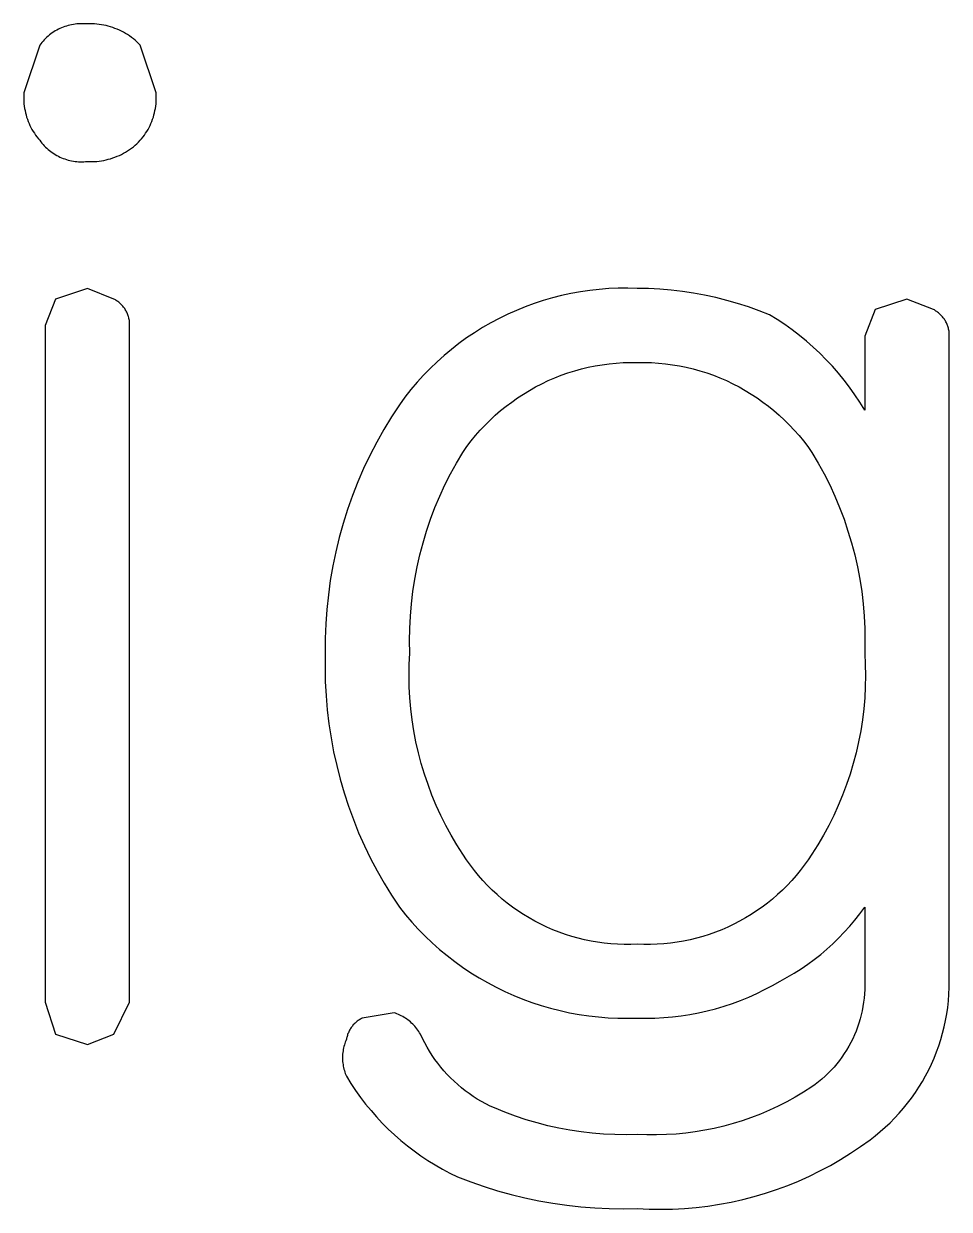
# Model space of a CAD drawing. Header units: millimetres. Extents: x 3033 to 5773, y 123 to 1487.
# Drawn here: x 5711.06 to 5720.08, y 357.97 to 369.52 of the extents above; entities that cross this region are included whole.
import ezdxf

# ---------------------------------------------------------------- set-up
doc = ezdxf.new("R2010")
doc.units = ezdxf.units.MM
doc.header["$MEASUREMENT"] = 0
doc.layers.add('TEX', color=70, linetype='Continuous')

msp = doc.modelspace()

# ---------------------------------------------------------------- linework, layer by layer
at = {"layer": 'TEX'}
for p, q in [((5711.444, 369.491), (5711.428, 369.485)), ((5711.46, 369.497), (5711.444, 369.491)), ((5711.476, 369.502), (5711.46, 369.497)), ((5711.492, 369.507), (5711.476, 369.502)), ((5711.509, 369.511), (5711.492, 369.507)), ((5711.526, 369.515), (5711.509, 369.511)), ((5711.543, 369.518), (5711.526, 369.515)), ((5711.56, 369.521), (5711.543, 369.518)), ((5711.577, 369.522), (5711.56, 369.521)), ((5711.594, 369.524), (5711.577, 369.522)), ((5711.611, 369.525), (5711.594, 369.524)), ((5711.628, 369.525), (5711.611, 369.525)), ((5711.645, 369.524), (5711.628, 369.525)), ((5711.663, 369.523), (5711.645, 369.524)), ((5711.68, 369.522), (5711.663, 369.523)), ((5711.703, 369.522), (5711.68, 369.522)), ((5711.725, 369.522), (5711.703, 369.522)), ((5711.748, 369.522), (5711.725, 369.522)), ((5711.771, 369.52), (5711.748, 369.522)), ((5711.794, 369.518), (5711.771, 369.52)), ((5711.817, 369.515), (5711.794, 369.518)), ((5711.839, 369.511), (5711.817, 369.515)), ((5711.862, 369.506), (5711.839, 369.511)), ((5711.884, 369.5), (5711.862, 369.506)), ((5711.906, 369.494), (5711.884, 369.5)), ((5711.928, 369.487), (5711.906, 369.494)), ((5711.949, 369.479), (5711.928, 369.487)), ((5711.272, 369.38), (5711.259, 369.368)), ((5711.284, 369.392), (5711.272, 369.38)), ((5711.297, 369.404), (5711.284, 369.392)), ((5711.31, 369.415), (5711.297, 369.404)), ((5711.324, 369.425), (5711.31, 369.415)), ((5711.338, 369.435), (5711.324, 369.425)), ((5711.352, 369.445), (5711.338, 369.435)), ((5711.366, 369.454), (5711.352, 369.445)), ((5711.381, 369.462), (5711.366, 369.454)), ((5711.397, 369.47), (5711.381, 369.462)), ((5711.412, 369.478), (5711.397, 369.47)), ((5711.428, 369.485), (5711.412, 369.478)), ((5711.971, 369.471), (5711.949, 369.479)), ((5711.992, 369.462), (5711.971, 369.471)), ((5712.012, 369.452), (5711.992, 369.462)), ((5712.033, 369.441), (5712.012, 369.452)), ((5712.052, 369.43), (5712.033, 369.441)), ((5712.072, 369.418), (5712.052, 369.43)), ((5712.091, 369.405), (5712.072, 369.418)), ((5712.11, 369.391), (5712.091, 369.405)), ((5712.128, 369.377), (5712.11, 369.391)), ((5712.145, 369.363), (5712.128, 369.377)), ((5711.216, 369.315), (5711.061, 368.851)), ((5711.226, 369.329), (5711.216, 369.315)), ((5711.237, 369.343), (5711.226, 369.329)), ((5711.248, 369.356), (5711.237, 369.343)), ((5711.259, 369.368), (5711.248, 369.356)), ((5712.163, 369.348), (5712.145, 369.363)), ((5712.179, 369.332), (5712.163, 369.348)), ((5712.195, 369.315), (5712.179, 369.332)), ((5712.35, 368.851), (5712.195, 369.315)), ((5711.06, 368.83), (5711.059, 368.808)), ((5711.059, 368.808), (5711.059, 368.786)), ((5711.061, 368.851), (5711.06, 368.83)), ((5712.351, 368.83), (5712.35, 368.851)), ((5712.352, 368.808), (5712.351, 368.83)), ((5712.351, 368.786), (5712.352, 368.808)), ((5711.059, 368.786), (5711.06, 368.764)), ((5711.06, 368.764), (5711.062, 368.742)), ((5711.062, 368.742), (5711.065, 368.721)), ((5711.065, 368.721), (5711.068, 368.699)), ((5711.068, 368.699), (5711.072, 368.678)), ((5711.072, 368.678), (5711.077, 368.656)), ((5712.334, 368.656), (5712.339, 368.678)), ((5712.339, 368.678), (5712.343, 368.699)), ((5712.343, 368.699), (5712.346, 368.721)), ((5712.346, 368.721), (5712.349, 368.742)), ((5712.349, 368.742), (5712.35, 368.764)), ((5712.35, 368.764), (5712.351, 368.786)), ((5711.077, 368.656), (5711.082, 368.635)), ((5711.082, 368.635), (5711.088, 368.614)), ((5711.088, 368.614), (5711.095, 368.594)), ((5711.095, 368.594), (5711.103, 368.573)), ((5711.103, 368.573), (5711.111, 368.553)), ((5712.3, 368.553), (5712.308, 368.573)), ((5712.308, 368.573), (5712.316, 368.594)), ((5712.316, 368.594), (5712.323, 368.614)), ((5712.323, 368.614), (5712.329, 368.635)), ((5712.329, 368.635), (5712.334, 368.656)), ((5711.111, 368.553), (5711.12, 368.533)), ((5711.12, 368.533), (5711.13, 368.513)), ((5711.13, 368.513), (5711.14, 368.494)), ((5711.14, 368.494), (5711.151, 368.475)), ((5711.151, 368.475), (5711.163, 368.457)), ((5711.163, 368.457), (5711.175, 368.439)), ((5712.236, 368.439), (5712.248, 368.457)), ((5712.248, 368.457), (5712.26, 368.475)), ((5712.26, 368.475), (5712.271, 368.494)), ((5712.271, 368.494), (5712.281, 368.513)), ((5712.281, 368.513), (5712.291, 368.533)), ((5712.291, 368.533), (5712.3, 368.553)), ((5711.175, 368.439), (5711.188, 368.421)), ((5711.188, 368.421), (5711.202, 368.404)), ((5711.202, 368.404), (5711.216, 368.388)), ((5711.216, 368.388), (5711.226, 368.374)), ((5711.226, 368.374), (5711.237, 368.36)), ((5711.237, 368.36), (5711.248, 368.347)), ((5711.248, 368.347), (5711.259, 368.335)), ((5711.259, 368.335), (5711.272, 368.322)), ((5712.128, 368.326), (5712.145, 368.34)), ((5712.145, 368.34), (5712.163, 368.355)), ((5712.163, 368.355), (5712.179, 368.371)), ((5712.179, 368.371), (5712.195, 368.388)), ((5712.195, 368.388), (5712.209, 368.404)), ((5712.209, 368.404), (5712.223, 368.421)), ((5712.223, 368.421), (5712.236, 368.439)), ((5711.272, 368.322), (5711.284, 368.311)), ((5711.284, 368.311), (5711.297, 368.299)), ((5711.297, 368.299), (5711.31, 368.288)), ((5711.31, 368.288), (5711.324, 368.278)), ((5711.324, 368.278), (5711.338, 368.268)), ((5711.338, 368.268), (5711.352, 368.258)), ((5711.352, 368.258), (5711.366, 368.249)), ((5711.366, 368.249), (5711.381, 368.241)), ((5711.381, 368.241), (5711.397, 368.233)), ((5711.397, 368.233), (5711.412, 368.225)), ((5711.412, 368.225), (5711.428, 368.218)), ((5711.428, 368.218), (5711.444, 368.212)), ((5711.906, 368.209), (5711.928, 368.216)), ((5711.928, 368.216), (5711.949, 368.224)), ((5711.949, 368.224), (5711.971, 368.232)), ((5711.971, 368.232), (5711.992, 368.241)), ((5711.992, 368.241), (5712.012, 368.251)), ((5712.012, 368.251), (5712.033, 368.262)), ((5712.033, 368.262), (5712.052, 368.273)), ((5712.052, 368.273), (5712.072, 368.285)), ((5712.072, 368.285), (5712.091, 368.298)), ((5712.091, 368.298), (5712.11, 368.312)), ((5712.11, 368.312), (5712.128, 368.326)), ((5711.444, 368.212), (5711.46, 368.206)), ((5711.46, 368.206), (5711.476, 368.2)), ((5711.476, 368.2), (5711.492, 368.196)), ((5711.492, 368.196), (5711.509, 368.192)), ((5711.509, 368.192), (5711.526, 368.188)), ((5711.526, 368.188), (5711.543, 368.185)), ((5711.543, 368.185), (5711.56, 368.182)), ((5711.56, 368.182), (5711.577, 368.18)), ((5711.577, 368.18), (5711.594, 368.179)), ((5711.594, 368.179), (5711.611, 368.178)), ((5711.611, 368.178), (5711.628, 368.178)), ((5711.628, 368.178), (5711.645, 368.179)), ((5711.645, 368.179), (5711.663, 368.18)), ((5711.663, 368.18), (5711.68, 368.181)), ((5711.68, 368.181), (5711.703, 368.181)), ((5711.703, 368.181), (5711.725, 368.181)), ((5711.725, 368.181), (5711.748, 368.181)), ((5711.748, 368.181), (5711.771, 368.183)), ((5711.771, 368.183), (5711.794, 368.185)), ((5711.794, 368.185), (5711.817, 368.188)), ((5711.817, 368.188), (5711.839, 368.192)), ((5711.839, 368.192), (5711.862, 368.197)), ((5711.862, 368.197), (5711.884, 368.203)), ((5711.884, 368.203), (5711.906, 368.209)), ((5711.68, 366.944), (5711.37, 366.841)), ((5711.937, 366.841), (5711.68, 366.944)), ((5716.855, 366.946), (5716.762, 366.942)), ((5716.948, 366.947), (5716.855, 366.946)), ((5717.04, 366.944), (5716.948, 366.947)), ((5717.151, 366.942), (5717.04, 366.944)), ((5711.37, 366.841), (5711.267, 366.583)), ((5711.946, 366.837), (5711.937, 366.841)), ((5711.954, 366.832), (5711.946, 366.837)), ((5711.962, 366.827), (5711.954, 366.832)), ((5716.214, 366.852), (5716.124, 366.826)), ((5716.303, 366.875), (5716.214, 366.852)), ((5716.394, 366.895), (5716.303, 366.875)), ((5716.486, 366.911), (5716.394, 366.895)), ((5716.577, 366.925), (5716.486, 366.911)), ((5716.67, 366.935), (5716.577, 366.925)), ((5716.762, 366.942), (5716.67, 366.935)), ((5717.261, 366.937), (5717.151, 366.942)), ((5717.371, 366.928), (5717.261, 366.937)), ((5717.48, 366.915), (5717.371, 366.928)), ((5717.589, 366.899), (5717.48, 366.915)), ((5717.697, 366.879), (5717.589, 366.899)), ((5717.805, 366.855), (5717.697, 366.879)), ((5717.912, 366.828), (5717.805, 366.855)), ((5718.018, 366.798), (5717.912, 366.828)), ((5719.669, 366.841), (5719.36, 366.738)), ((5719.927, 366.738), (5719.669, 366.841)), ((5711.97, 366.821), (5711.962, 366.827)), ((5711.978, 366.816), (5711.97, 366.821)), ((5711.986, 366.81), (5711.978, 366.816)), ((5711.993, 366.804), (5711.986, 366.81)), ((5712, 366.797), (5711.993, 366.804)), ((5712.007, 366.791), (5712, 366.797)), ((5712.014, 366.784), (5712.007, 366.791)), ((5712.02, 366.777), (5712.014, 366.784)), ((5712.027, 366.77), (5712.02, 366.777)), ((5712.033, 366.762), (5712.027, 366.77)), ((5712.038, 366.755), (5712.033, 366.762)), ((5712.044, 366.747), (5712.038, 366.755)), ((5712.049, 366.739), (5712.044, 366.747)), ((5712.054, 366.73), (5712.049, 366.739)), ((5712.059, 366.722), (5712.054, 366.73)), ((5712.063, 366.713), (5712.059, 366.722)), ((5712.067, 366.705), (5712.063, 366.713)), ((5715.863, 366.73), (5715.778, 366.692)), ((5715.949, 366.765), (5715.863, 366.73)), ((5716.036, 366.797), (5715.949, 366.765)), ((5716.124, 366.826), (5716.036, 366.797)), ((5718.123, 366.764), (5718.018, 366.798)), ((5718.227, 366.727), (5718.123, 366.764)), ((5718.329, 366.687), (5718.227, 366.727)), ((5719.36, 366.738), (5719.257, 366.48)), ((5719.936, 366.734), (5719.927, 366.738)), ((5719.944, 366.729), (5719.936, 366.734)), ((5719.952, 366.724), (5719.944, 366.729)), ((5719.96, 366.718), (5719.952, 366.724)), ((5719.968, 366.713), (5719.96, 366.718)), ((5719.975, 366.707), (5719.968, 366.713)), ((5712.071, 366.696), (5712.067, 366.705)), ((5712.074, 366.687), (5712.071, 366.696)), ((5712.078, 366.678), (5712.074, 366.687)), ((5712.081, 366.669), (5712.078, 366.678)), ((5712.083, 366.659), (5712.081, 366.669)), ((5712.085, 366.65), (5712.083, 366.659)), ((5712.087, 366.641), (5712.085, 366.65)), ((5712.089, 366.631), (5712.087, 366.641)), ((5712.09, 366.622), (5712.089, 366.631)), ((5712.091, 366.612), (5712.09, 366.622)), ((5712.092, 366.603), (5712.091, 366.612)), ((5712.092, 366.593), (5712.092, 366.603)), ((5715.613, 366.608), (5715.533, 366.562)), ((5715.695, 366.652), (5715.613, 366.608)), ((5715.778, 366.692), (5715.695, 366.652)), ((5718.404, 366.64), (5718.329, 366.687)), ((5718.478, 366.591), (5718.404, 366.64)), ((5719.983, 366.701), (5719.975, 366.707)), ((5719.99, 366.694), (5719.983, 366.701)), ((5719.997, 366.688), (5719.99, 366.694)), ((5720.004, 366.681), (5719.997, 366.688)), ((5720.01, 366.674), (5720.004, 366.681)), ((5720.016, 366.667), (5720.01, 366.674)), ((5720.022, 366.659), (5720.016, 366.667)), ((5720.028, 366.651), (5720.022, 366.659)), ((5720.034, 366.644), (5720.028, 366.651)), ((5720.039, 366.635), (5720.034, 366.644)), ((5720.044, 366.627), (5720.039, 366.635)), ((5720.048, 366.619), (5720.044, 366.627)), ((5720.053, 366.61), (5720.048, 366.619)), ((5720.057, 366.602), (5720.053, 366.61)), ((5720.061, 366.593), (5720.057, 366.602)), ((5711.267, 366.583), (5711.267, 359.985)), ((5712.092, 366.583), (5712.092, 366.593)), ((5712.092, 359.985), (5712.092, 366.583)), ((5715.454, 366.512), (5715.377, 366.461)), ((5715.533, 366.562), (5715.454, 366.512)), ((5718.55, 366.54), (5718.478, 366.591)), ((5718.62, 366.486), (5718.55, 366.54)), ((5718.689, 366.43), (5718.62, 366.486)), ((5720.064, 366.584), (5720.061, 366.593)), ((5720.067, 366.575), (5720.064, 366.584)), ((5720.07, 366.566), (5720.067, 366.575)), ((5720.073, 366.556), (5720.07, 366.566)), ((5720.075, 366.547), (5720.073, 366.556)), ((5720.077, 366.538), (5720.075, 366.547)), ((5720.079, 366.528), (5720.077, 366.538)), ((5720.08, 366.519), (5720.079, 366.528)), ((5720.081, 366.509), (5720.08, 366.519)), ((5720.081, 366.5), (5720.081, 366.509)), ((5720.082, 366.49), (5720.081, 366.5)), ((5720.082, 366.48), (5720.082, 366.49)), ((5715.302, 366.406), (5715.228, 366.349)), ((5715.377, 366.461), (5715.302, 366.406)), ((5718.755, 366.372), (5718.689, 366.43)), ((5718.82, 366.312), (5718.755, 366.372)), ((5719.257, 366.48), (5719.257, 365.759)), ((5720.082, 360.192), (5720.082, 366.48)), ((5715.157, 366.29), (5715.088, 366.228)), ((5715.228, 366.349), (5715.157, 366.29)), ((5718.882, 366.249), (5718.82, 366.312)), ((5715.021, 366.164), (5714.956, 366.097)), ((5715.088, 366.228), (5715.021, 366.164)), ((5716.364, 366.12), (5716.43, 366.14)), ((5716.43, 366.14), (5716.496, 366.159)), ((5716.496, 366.159), (5716.563, 366.175)), ((5716.563, 366.175), (5716.63, 366.189)), ((5716.63, 366.189), (5716.698, 366.2)), ((5716.698, 366.2), (5716.766, 366.209)), ((5716.766, 366.209), (5716.834, 366.216)), ((5716.834, 366.216), (5716.903, 366.221)), ((5716.903, 366.221), (5716.972, 366.223)), ((5716.972, 366.223), (5717.04, 366.223)), ((5717.04, 366.223), (5717.109, 366.223)), ((5717.109, 366.223), (5717.178, 366.221)), ((5717.178, 366.221), (5717.247, 366.216)), ((5717.247, 366.216), (5717.315, 366.209)), ((5717.315, 366.209), (5717.383, 366.2)), ((5717.383, 366.2), (5717.451, 366.189)), ((5717.451, 366.189), (5717.518, 366.175)), ((5717.518, 366.175), (5717.585, 366.159)), ((5717.585, 366.159), (5717.651, 366.14)), ((5717.651, 366.14), (5717.717, 366.12)), ((5718.943, 366.185), (5718.882, 366.249)), ((5719.001, 366.118), (5718.943, 366.185)), ((5714.894, 366.029), (5714.834, 365.958)), ((5714.956, 366.097), (5714.894, 366.029)), ((5716.11, 366.015), (5716.172, 366.045)), ((5716.172, 366.045), (5716.235, 366.072)), ((5716.235, 366.072), (5716.299, 366.097)), ((5716.299, 366.097), (5716.364, 366.12)), ((5717.717, 366.12), (5717.782, 366.097)), ((5717.782, 366.097), (5717.846, 366.072)), ((5717.846, 366.072), (5717.909, 366.045)), ((5717.909, 366.045), (5717.971, 366.015)), ((5719.057, 366.05), (5719.001, 366.118)), ((5719.11, 365.98), (5719.057, 366.05)), ((5714.834, 365.958), (5714.776, 365.885)), ((5715.872, 365.877), (5715.93, 365.915)), ((5715.93, 365.915), (5715.989, 365.95)), ((5715.989, 365.95), (5716.049, 365.984)), ((5716.049, 365.984), (5716.11, 366.015)), ((5717.971, 366.015), (5718.032, 365.984)), ((5718.032, 365.984), (5718.092, 365.95)), ((5718.092, 365.95), (5718.151, 365.915)), ((5718.151, 365.915), (5718.209, 365.877)), ((5719.162, 365.908), (5719.11, 365.98)), ((5719.211, 365.834), (5719.162, 365.908)), ((5714.721, 365.81), (5714.643, 365.691)), ((5714.776, 365.885), (5714.721, 365.81)), ((5715.708, 365.753), (5715.761, 365.796)), ((5715.761, 365.796), (5715.816, 365.837)), ((5715.816, 365.837), (5715.872, 365.877)), ((5718.209, 365.877), (5718.265, 365.837)), ((5718.265, 365.837), (5718.32, 365.796)), ((5718.32, 365.796), (5718.373, 365.753)), ((5719.257, 365.759), (5719.211, 365.834)), ((5714.643, 365.691), (5714.569, 365.569)), ((5715.605, 365.661), (5715.656, 365.708)), ((5715.656, 365.708), (5715.708, 365.753)), ((5718.373, 365.753), (5718.425, 365.708)), ((5718.425, 365.708), (5718.476, 365.661)), ((5714.569, 365.569), (5714.5, 365.444)), ((5715.464, 365.51), (5715.51, 365.562)), ((5715.51, 365.562), (5715.557, 365.612)), ((5715.557, 365.612), (5715.605, 365.661)), ((5718.476, 365.661), (5718.524, 365.612)), ((5718.524, 365.612), (5718.571, 365.562)), ((5718.571, 365.562), (5718.617, 365.51)), ((5714.5, 365.444), (5714.434, 365.317)), ((5715.379, 365.402), (5715.421, 365.457)), ((5715.421, 365.457), (5715.464, 365.51)), ((5718.617, 365.51), (5718.66, 365.457)), ((5718.66, 365.457), (5718.702, 365.402)), ((5715.278, 365.242), (5715.339, 365.346)), ((5715.339, 365.346), (5715.379, 365.402)), ((5718.702, 365.402), (5718.742, 365.346)), ((5718.742, 365.346), (5718.803, 365.242)), ((5714.434, 365.317), (5714.373, 365.189)), ((5715.22, 365.136), (5715.278, 365.242)), ((5718.803, 365.242), (5718.861, 365.136)), ((5714.373, 365.189), (5714.316, 365.058)), ((5715.165, 365.028), (5715.22, 365.136)), ((5718.861, 365.136), (5718.916, 365.028)), ((5714.316, 365.058), (5714.264, 364.925)), ((5715.115, 364.918), (5715.165, 365.028)), ((5718.916, 365.028), (5718.966, 364.918)), ((5714.264, 364.925), (5714.217, 364.79)), ((5715.068, 364.807), (5715.115, 364.918)), ((5718.966, 364.918), (5719.013, 364.807)), ((5714.217, 364.79), (5714.174, 364.654)), ((5715.025, 364.694), (5715.068, 364.807)), ((5719.013, 364.807), (5719.056, 364.694)), ((5714.174, 364.654), (5714.135, 364.517)), ((5714.987, 364.579), (5715.025, 364.694)), ((5719.056, 364.694), (5719.094, 364.579)), ((5714.135, 364.517), (5714.102, 364.378)), ((5714.952, 364.464), (5714.987, 364.579)), ((5719.094, 364.579), (5719.129, 364.464)), ((5714.921, 364.347), (5714.952, 364.464)), ((5719.129, 364.464), (5719.16, 364.347)), ((5714.102, 364.378), (5714.073, 364.239)), ((5714.894, 364.229), (5714.921, 364.347)), ((5719.16, 364.347), (5719.187, 364.229)), ((5714.073, 364.239), (5714.048, 364.098)), ((5714.872, 364.11), (5714.894, 364.229)), ((5719.187, 364.229), (5719.209, 364.11)), ((5714.048, 364.098), (5714.029, 363.957)), ((5714.853, 363.991), (5714.872, 364.11)), ((5719.209, 364.11), (5719.228, 363.991)), ((5714.029, 363.957), (5714.014, 363.815)), ((5714.839, 363.871), (5714.853, 363.991)), ((5719.228, 363.991), (5719.242, 363.871)), ((5714.829, 363.75), (5714.839, 363.871)), ((5719.242, 363.871), (5719.252, 363.75)), ((5714.014, 363.815), (5714.004, 363.673)), ((5714.823, 363.629), (5714.829, 363.75)), ((5719.252, 363.75), (5719.258, 363.629)), ((5714.004, 363.673), (5713.999, 363.53)), ((5714.821, 363.508), (5714.823, 363.629)), ((5719.258, 363.629), (5719.26, 363.508)), ((5713.999, 363.53), (5713.999, 363.388)), ((5714.824, 363.388), (5714.821, 363.508)), ((5719.26, 363.508), (5719.257, 363.388)), ((5713.999, 363.388), (5713.997, 363.25)), ((5714.818, 363.279), (5714.824, 363.388)), ((5719.257, 363.388), (5719.263, 363.279)), ((5713.997, 363.25), (5713.999, 363.112)), ((5714.816, 363.171), (5714.818, 363.279)), ((5719.263, 363.279), (5719.265, 363.171)), ((5714.818, 363.062), (5714.816, 363.171)), ((5719.265, 363.171), (5719.263, 363.062)), ((5713.999, 363.112), (5714.006, 362.974)), ((5714.824, 362.954), (5714.818, 363.062)), ((5719.263, 363.062), (5719.257, 362.954)), ((5714.006, 362.974), (5714.018, 362.837)), ((5714.833, 362.846), (5714.824, 362.954)), ((5719.257, 362.954), (5719.248, 362.846)), ((5714.018, 362.837), (5714.034, 362.7)), ((5714.846, 362.738), (5714.833, 362.846)), ((5719.248, 362.846), (5719.235, 362.738)), ((5714.034, 362.7), (5714.055, 362.563)), ((5714.863, 362.631), (5714.846, 362.738)), ((5719.235, 362.738), (5719.218, 362.631)), ((5714.055, 362.563), (5714.08, 362.428)), ((5714.883, 362.524), (5714.863, 362.631)), ((5719.218, 362.631), (5719.198, 362.524)), ((5714.907, 362.418), (5714.883, 362.524)), ((5719.198, 362.524), (5719.174, 362.418)), ((5714.08, 362.428), (5714.11, 362.293)), ((5714.935, 362.313), (5714.907, 362.418)), ((5719.174, 362.418), (5719.146, 362.313)), ((5714.11, 362.293), (5714.144, 362.159)), ((5714.966, 362.209), (5714.935, 362.313)), ((5715.001, 362.107), (5714.966, 362.209)), ((5719.115, 362.209), (5719.08, 362.107)), ((5719.146, 362.313), (5719.115, 362.209)), ((5714.144, 362.159), (5714.182, 362.027)), ((5715.039, 362.005), (5715.001, 362.107)), ((5719.08, 362.107), (5719.042, 362.005)), ((5714.182, 362.027), (5714.225, 361.896)), ((5715.081, 361.905), (5715.039, 362.005)), ((5719.042, 362.005), (5719, 361.905)), ((5714.225, 361.896), (5714.273, 361.766)), ((5715.126, 361.806), (5715.081, 361.905)), ((5719, 361.905), (5718.955, 361.806)), ((5714.273, 361.766), (5714.324, 361.638)), ((5715.174, 361.709), (5715.126, 361.806)), ((5718.955, 361.806), (5718.907, 361.709)), ((5714.324, 361.638), (5714.38, 361.512)), ((5715.226, 361.614), (5715.174, 361.709)), ((5718.907, 361.709), (5718.855, 361.614)), ((5714.38, 361.512), (5714.44, 361.388)), ((5715.281, 361.52), (5715.226, 361.614)), ((5715.339, 361.429), (5715.281, 361.52)), ((5718.8, 361.52), (5718.742, 361.429)), ((5718.855, 361.614), (5718.8, 361.52)), ((5715.375, 361.375), (5715.339, 361.429)), ((5718.742, 361.429), (5718.706, 361.375)), ((5714.44, 361.388), (5714.505, 361.266)), ((5715.413, 361.322), (5715.375, 361.375)), ((5715.452, 361.271), (5715.413, 361.322)), ((5718.668, 361.322), (5718.629, 361.271)), ((5718.706, 361.375), (5718.668, 361.322)), ((5714.505, 361.266), (5714.573, 361.146)), ((5715.493, 361.22), (5715.452, 361.271)), ((5715.535, 361.172), (5715.493, 361.22)), ((5715.58, 361.125), (5715.535, 361.172)), ((5718.546, 361.172), (5718.501, 361.125)), ((5718.588, 361.22), (5718.546, 361.172)), ((5718.629, 361.271), (5718.588, 361.22)), ((5714.573, 361.146), (5714.645, 361.028)), ((5715.625, 361.079), (5715.58, 361.125)), ((5715.673, 361.035), (5715.625, 361.079)), ((5718.456, 361.079), (5718.408, 361.035)), ((5718.501, 361.125), (5718.456, 361.079)), ((5714.645, 361.028), (5714.721, 360.913)), ((5715.722, 360.992), (5715.673, 361.035)), ((5715.772, 360.952), (5715.722, 360.992)), ((5715.824, 360.913), (5715.772, 360.952)), ((5718.309, 360.952), (5718.257, 360.913)), ((5718.359, 360.992), (5718.309, 360.952)), ((5718.408, 361.035), (5718.359, 360.992)), ((5714.721, 360.913), (5714.78, 360.839)), ((5714.78, 360.839), (5714.842, 360.767)), ((5715.877, 360.876), (5715.824, 360.913)), ((5715.931, 360.84), (5715.877, 360.876)), ((5715.986, 360.807), (5715.931, 360.84)), ((5718.15, 360.84), (5718.095, 360.807)), ((5718.204, 360.876), (5718.15, 360.84)), ((5718.257, 360.913), (5718.204, 360.876)), ((5719.162, 360.787), (5719.21, 360.849)), ((5719.21, 360.849), (5719.257, 360.913)), ((5719.257, 360.913), (5719.257, 360.192)), ((5714.842, 360.767), (5714.906, 360.697)), ((5716.043, 360.775), (5715.986, 360.807)), ((5716.1, 360.746), (5716.043, 360.775)), ((5716.159, 360.718), (5716.1, 360.746)), ((5716.218, 360.692), (5716.159, 360.718)), ((5717.922, 360.718), (5717.863, 360.692)), ((5717.981, 360.746), (5717.922, 360.718)), ((5718.038, 360.775), (5717.981, 360.746)), ((5718.095, 360.807), (5718.038, 360.775)), ((5719.058, 360.668), (5719.111, 360.727)), ((5719.111, 360.727), (5719.162, 360.787)), ((5714.906, 360.697), (5714.973, 360.629)), ((5714.973, 360.629), (5715.042, 360.564)), ((5716.278, 360.669), (5716.218, 360.692)), ((5716.339, 360.647), (5716.278, 360.669)), ((5716.401, 360.628), (5716.339, 360.647)), ((5716.463, 360.61), (5716.401, 360.628)), ((5716.526, 360.595), (5716.463, 360.61)), ((5716.59, 360.582), (5716.526, 360.595)), ((5717.555, 360.595), (5717.491, 360.582)), ((5717.618, 360.61), (5717.555, 360.595)), ((5717.68, 360.628), (5717.618, 360.61)), ((5717.742, 360.647), (5717.68, 360.628)), ((5717.803, 360.669), (5717.742, 360.647)), ((5717.863, 360.692), (5717.803, 360.669)), ((5718.947, 360.556), (5719.003, 360.611)), ((5719.003, 360.611), (5719.058, 360.668)), ((5715.042, 360.564), (5715.113, 360.501)), ((5715.113, 360.501), (5715.186, 360.44)), ((5716.653, 360.571), (5716.59, 360.582)), ((5716.718, 360.563), (5716.653, 360.571)), ((5716.782, 360.556), (5716.718, 360.563)), ((5716.846, 360.552), (5716.782, 360.556)), ((5716.911, 360.55), (5716.846, 360.552)), ((5716.976, 360.55), (5716.911, 360.55)), ((5717.04, 360.553), (5716.976, 360.55)), ((5717.105, 360.55), (5717.04, 360.553)), ((5717.17, 360.55), (5717.105, 360.55)), ((5717.235, 360.552), (5717.17, 360.55)), ((5717.299, 360.556), (5717.235, 360.552)), ((5717.363, 360.563), (5717.299, 360.556)), ((5717.428, 360.571), (5717.363, 360.563)), ((5717.491, 360.582), (5717.428, 360.571)), ((5718.828, 360.452), (5718.888, 360.503)), ((5718.888, 360.503), (5718.947, 360.556)), ((5715.186, 360.44), (5715.261, 360.382)), ((5715.261, 360.382), (5715.338, 360.327)), ((5718.637, 360.312), (5718.702, 360.356)), ((5718.702, 360.356), (5718.766, 360.403)), ((5718.766, 360.403), (5718.828, 360.452)), ((5715.338, 360.327), (5715.417, 360.274)), ((5715.417, 360.274), (5715.498, 360.224)), ((5718.502, 360.229), (5718.57, 360.269)), ((5718.57, 360.269), (5718.637, 360.312)), ((5715.498, 360.224), (5715.58, 360.177)), ((5715.58, 360.177), (5715.664, 360.132)), ((5715.664, 360.132), (5715.749, 360.09)), ((5718.282, 360.109), (5718.358, 360.149)), ((5718.358, 360.149), (5718.432, 360.192)), ((5718.432, 360.192), (5718.502, 360.229)), ((5719.257, 360.192), (5719.258, 360.15)), ((5719.258, 360.15), (5719.257, 360.109)), ((5720.078, 360.064), (5720.081, 360.128)), ((5720.081, 360.128), (5720.082, 360.192)), ((5715.749, 360.09), (5715.836, 360.052)), ((5715.836, 360.052), (5715.924, 360.016)), ((5715.924, 360.016), (5716.013, 359.983)), ((5718.048, 360.003), (5718.127, 360.036)), ((5718.127, 360.036), (5718.205, 360.071)), ((5718.205, 360.071), (5718.282, 360.109)), ((5719.252, 360.026), (5719.247, 359.985)), ((5719.255, 360.067), (5719.252, 360.026)), ((5719.257, 360.109), (5719.255, 360.067)), ((5720.073, 360), (5720.078, 360.064)), ((5711.267, 359.985), (5711.37, 359.676)), ((5711.937, 359.676), (5712.092, 359.985)), ((5716.013, 359.983), (5716.103, 359.954)), ((5716.103, 359.954), (5716.195, 359.927)), ((5716.195, 359.927), (5716.287, 359.904)), ((5716.287, 359.904), (5716.379, 359.883)), ((5717.637, 359.882), (5717.721, 359.901)), ((5717.721, 359.901), (5717.804, 359.922)), ((5717.804, 359.922), (5717.886, 359.947)), ((5717.886, 359.947), (5717.967, 359.974)), ((5717.967, 359.974), (5718.048, 360.003)), ((5719.232, 359.903), (5719.223, 359.863)), ((5719.24, 359.944), (5719.232, 359.903)), ((5719.247, 359.985), (5719.24, 359.944)), ((5720.057, 359.873), (5720.066, 359.936)), ((5720.066, 359.936), (5720.073, 360)), ((5714.289, 359.783), (5714.282, 359.776)), ((5714.296, 359.789), (5714.289, 359.783)), ((5714.304, 359.795), (5714.296, 359.789)), ((5714.311, 359.801), (5714.304, 359.795)), ((5714.319, 359.807), (5714.311, 359.801)), ((5714.327, 359.812), (5714.319, 359.807)), ((5714.335, 359.817), (5714.327, 359.812)), ((5714.343, 359.822), (5714.335, 359.817)), ((5714.351, 359.827), (5714.343, 359.822)), ((5714.36, 359.831), (5714.351, 359.827)), ((5714.669, 359.882), (5714.36, 359.831)), ((5714.684, 359.878), (5714.669, 359.882)), ((5714.698, 359.872), (5714.684, 359.878)), ((5714.713, 359.866), (5714.698, 359.872)), ((5714.727, 359.86), (5714.713, 359.866)), ((5714.74, 359.853), (5714.727, 359.86)), ((5714.754, 359.846), (5714.74, 359.853)), ((5714.767, 359.838), (5714.754, 359.846)), ((5714.78, 359.83), (5714.767, 359.838)), ((5714.793, 359.822), (5714.78, 359.83)), ((5714.805, 359.813), (5714.793, 359.822)), ((5714.817, 359.803), (5714.805, 359.813)), ((5714.829, 359.794), (5714.817, 359.803)), ((5714.841, 359.783), (5714.829, 359.794)), ((5714.852, 359.773), (5714.841, 359.783)), ((5716.379, 359.883), (5716.473, 359.866)), ((5716.473, 359.866), (5716.567, 359.852)), ((5716.567, 359.852), (5716.661, 359.842)), ((5716.661, 359.842), (5716.756, 359.834)), ((5716.756, 359.834), (5716.851, 359.83)), ((5716.851, 359.83), (5716.946, 359.829)), ((5716.946, 359.829), (5717.04, 359.831)), ((5717.04, 359.831), (5717.126, 359.83)), ((5717.126, 359.83), (5717.212, 359.831)), ((5717.212, 359.831), (5717.298, 359.836)), ((5717.298, 359.836), (5717.383, 359.843)), ((5717.383, 359.843), (5717.468, 359.853)), ((5717.468, 359.853), (5717.553, 359.866)), ((5717.553, 359.866), (5717.637, 359.882)), ((5719.201, 359.783), (5719.188, 359.744)), ((5719.213, 359.823), (5719.201, 359.783)), ((5719.223, 359.863), (5719.213, 359.823)), ((5720.033, 359.747), (5720.046, 359.809)), ((5720.046, 359.809), (5720.057, 359.873)), ((5711.37, 359.676), (5711.68, 359.573)), ((5711.68, 359.573), (5711.937, 359.676)), ((5714.217, 359.671), (5714.214, 359.662)), ((5714.22, 359.68), (5714.217, 359.671)), ((5714.224, 359.689), (5714.22, 359.68)), ((5714.228, 359.698), (5714.224, 359.689)), ((5714.232, 359.706), (5714.228, 359.698)), ((5714.236, 359.715), (5714.232, 359.706)), ((5714.241, 359.723), (5714.236, 359.715)), ((5714.246, 359.731), (5714.241, 359.723)), ((5714.252, 359.739), (5714.246, 359.731)), ((5714.257, 359.747), (5714.252, 359.739)), ((5714.263, 359.754), (5714.257, 359.747)), ((5714.269, 359.762), (5714.263, 359.754)), ((5714.276, 359.769), (5714.269, 359.762)), ((5714.282, 359.776), (5714.276, 359.769)), ((5714.863, 359.762), (5714.852, 359.773)), ((5714.873, 359.751), (5714.863, 359.762)), ((5714.883, 359.739), (5714.873, 359.751)), ((5714.893, 359.727), (5714.883, 359.739)), ((5714.902, 359.715), (5714.893, 359.727)), ((5714.911, 359.702), (5714.902, 359.715)), ((5714.919, 359.689), (5714.911, 359.702)), ((5714.927, 359.676), (5714.919, 359.689)), ((5714.947, 359.633), (5714.927, 359.676)), ((5719.157, 359.667), (5719.14, 359.629)), ((5719.173, 359.705), (5719.157, 359.667)), ((5719.188, 359.744), (5719.173, 359.705)), ((5719.999, 359.623), (5720.017, 359.685)), ((5720.017, 359.685), (5720.033, 359.747)), ((5714.181, 359.555), (5714.177, 359.54)), ((5714.185, 359.569), (5714.181, 359.555)), ((5714.189, 359.583), (5714.185, 359.569)), ((5714.194, 359.597), (5714.189, 359.583)), ((5714.2, 359.611), (5714.194, 359.597)), ((5714.205, 359.625), (5714.2, 359.611)), ((5714.207, 359.634), (5714.205, 359.625)), ((5714.209, 359.643), (5714.207, 359.634)), ((5714.211, 359.653), (5714.209, 359.643)), ((5714.214, 359.662), (5714.211, 359.653)), ((5714.968, 359.591), (5714.947, 359.633)), ((5714.991, 359.549), (5714.968, 359.591)), ((5715.015, 359.508), (5714.991, 359.549)), ((5719.102, 359.556), (5719.08, 359.52)), ((5719.121, 359.592), (5719.102, 359.556)), ((5719.14, 359.629), (5719.121, 359.592)), ((5719.958, 359.502), (5719.98, 359.562)), ((5719.98, 359.562), (5719.999, 359.623)), ((5714.168, 359.481), (5714.167, 359.467)), ((5714.167, 359.467), (5714.167, 359.452)), ((5714.167, 359.452), (5714.167, 359.437)), ((5714.167, 359.437), (5714.167, 359.422)), ((5714.17, 359.496), (5714.168, 359.481)), ((5714.172, 359.511), (5714.17, 359.496)), ((5714.174, 359.526), (5714.172, 359.511)), ((5714.177, 359.54), (5714.174, 359.526)), ((5715.04, 359.468), (5715.015, 359.508)), ((5715.067, 359.429), (5715.04, 359.468)), ((5719.035, 359.451), (5719.01, 359.417)), ((5719.058, 359.485), (5719.035, 359.451)), ((5719.08, 359.52), (5719.058, 359.485)), ((5719.908, 359.383), (5719.934, 359.442)), ((5719.934, 359.442), (5719.958, 359.502)), ((5714.167, 359.422), (5714.168, 359.407)), ((5714.168, 359.407), (5714.17, 359.392)), ((5714.17, 359.392), (5714.172, 359.378)), ((5714.172, 359.378), (5714.174, 359.363)), ((5714.174, 359.363), (5714.177, 359.348)), ((5714.177, 359.348), (5714.181, 359.334)), ((5714.181, 359.334), (5714.185, 359.32)), ((5714.185, 359.32), (5714.189, 359.305)), ((5715.095, 359.391), (5715.067, 359.429)), ((5715.125, 359.353), (5715.095, 359.391)), ((5715.155, 359.317), (5715.125, 359.353)), ((5715.187, 359.282), (5715.155, 359.317)), ((5718.93, 359.323), (5718.901, 359.293)), ((5718.958, 359.353), (5718.93, 359.323)), ((5718.984, 359.385), (5718.958, 359.353)), ((5719.01, 359.417), (5718.984, 359.385)), ((5719.851, 359.269), (5719.881, 359.326)), ((5719.881, 359.326), (5719.908, 359.383)), ((5714.189, 359.305), (5714.194, 359.291)), ((5714.194, 359.291), (5714.2, 359.278)), ((5714.2, 359.278), (5714.205, 359.264)), ((5714.205, 359.264), (5714.249, 359.194)), ((5715.22, 359.248), (5715.187, 359.282)), ((5715.254, 359.215), (5715.22, 359.248)), ((5715.29, 359.183), (5715.254, 359.215)), ((5718.808, 359.21), (5718.775, 359.185)), ((5718.84, 359.237), (5718.808, 359.21)), ((5718.871, 359.264), (5718.84, 359.237)), ((5718.901, 359.293), (5718.871, 359.264)), ((5719.786, 359.158), (5719.82, 359.213)), ((5719.82, 359.213), (5719.851, 359.269)), ((5714.249, 359.194), (5714.294, 359.125)), ((5714.294, 359.125), (5714.342, 359.058)), ((5715.326, 359.152), (5715.29, 359.183)), ((5715.363, 359.123), (5715.326, 359.152)), ((5715.401, 359.095), (5715.363, 359.123)), ((5715.441, 359.068), (5715.401, 359.095)), ((5718.662, 359.11), (5718.581, 359.061)), ((5718.742, 359.161), (5718.662, 359.11)), ((5718.775, 359.185), (5718.742, 359.161)), ((5719.714, 359.052), (5719.751, 359.105)), ((5719.751, 359.105), (5719.786, 359.158)), ((5714.342, 359.058), (5714.392, 358.993)), ((5714.392, 358.993), (5714.445, 358.929)), ((5715.481, 359.042), (5715.441, 359.068)), ((5715.522, 359.018), (5715.481, 359.042)), ((5715.563, 358.996), (5715.522, 359.018)), ((5715.606, 358.974), (5715.563, 358.996)), ((5715.649, 358.955), (5715.606, 358.974)), ((5718.414, 358.973), (5718.329, 358.933)), ((5718.498, 359.016), (5718.414, 358.973)), ((5718.581, 359.061), (5718.498, 359.016)), ((5719.635, 358.952), (5719.675, 359.001)), ((5719.675, 359.001), (5719.714, 359.052)), ((5714.445, 358.929), (5714.499, 358.868)), ((5714.499, 358.868), (5714.555, 358.808)), ((5715.75, 358.913), (5715.649, 358.955)), ((5715.853, 358.875), (5715.75, 358.913)), ((5715.957, 358.84), (5715.853, 358.875)), ((5718.154, 358.862), (5718.064, 358.831)), ((5718.242, 358.896), (5718.154, 358.862)), ((5718.329, 358.933), (5718.242, 358.896)), ((5719.504, 358.811), (5719.549, 358.856)), ((5719.549, 358.856), (5719.593, 358.903)), ((5719.593, 358.903), (5719.635, 358.952)), ((5714.555, 358.808), (5714.613, 358.749)), ((5714.613, 358.749), (5714.673, 358.693)), ((5716.063, 358.809), (5715.957, 358.84)), ((5716.169, 358.781), (5716.063, 358.809)), ((5716.276, 358.758), (5716.169, 358.781)), ((5716.384, 358.738), (5716.276, 358.758)), ((5717.699, 358.738), (5717.606, 358.722)), ((5717.791, 358.756), (5717.699, 358.738)), ((5717.883, 358.778), (5717.791, 358.756)), ((5717.974, 358.803), (5717.883, 358.778)), ((5718.064, 358.831), (5717.974, 358.803)), ((5719.409, 358.725), (5719.457, 358.767)), ((5719.457, 358.767), (5719.504, 358.811)), ((5714.673, 358.693), (5714.735, 358.639)), ((5714.735, 358.639), (5714.799, 358.587)), ((5716.493, 358.721), (5716.384, 358.738)), ((5716.602, 358.709), (5716.493, 358.721)), ((5716.711, 358.7), (5716.602, 358.709)), ((5716.821, 358.695), (5716.711, 358.7)), ((5716.931, 358.694), (5716.821, 358.695)), ((5717.04, 358.697), (5716.931, 358.694)), ((5717.135, 358.693), (5717.04, 358.697)), ((5717.229, 358.693), (5717.135, 358.693)), ((5717.324, 358.695), (5717.229, 358.693)), ((5717.418, 358.701), (5717.324, 358.695)), ((5717.512, 358.71), (5717.418, 358.701)), ((5717.606, 358.722), (5717.512, 358.71)), ((5719.215, 358.578), (5719.309, 358.645)), ((5719.309, 358.645), (5719.359, 358.684)), ((5719.359, 358.684), (5719.409, 358.725)), ((5714.799, 358.587), (5714.864, 358.537)), ((5714.864, 358.537), (5714.931, 358.489)), ((5719.022, 358.453), (5719.12, 358.514)), ((5719.12, 358.514), (5719.215, 358.578)), ((5714.931, 358.489), (5715, 358.443)), ((5715, 358.443), (5715.07, 358.4)), ((5715.07, 358.4), (5715.141, 358.359)), ((5718.821, 358.341), (5718.923, 358.395)), ((5718.923, 358.395), (5719.022, 358.453)), ((5715.141, 358.359), (5715.214, 358.321)), ((5715.214, 358.321), (5715.288, 358.284)), ((5715.288, 358.284), (5715.417, 358.235)), ((5718.613, 358.243), (5718.718, 358.291)), ((5718.718, 358.291), (5718.821, 358.341)), ((5715.417, 358.235), (5715.547, 358.189)), ((5715.547, 358.189), (5715.678, 358.148)), ((5718.399, 358.16), (5718.507, 358.2)), ((5718.507, 358.2), (5718.613, 358.243)), ((5715.678, 358.148), (5715.811, 358.111)), ((5715.811, 358.111), (5715.945, 358.078)), ((5715.945, 358.078), (5716.08, 358.05)), ((5716.08, 358.05), (5716.216, 358.026)), ((5717.956, 358.037), (5718.068, 358.062)), ((5718.068, 358.062), (5718.179, 358.091)), ((5718.179, 358.091), (5718.29, 358.124)), ((5718.29, 358.124), (5718.399, 358.16)), ((5716.216, 358.026), (5716.352, 358.007)), ((5716.352, 358.007), (5716.489, 357.991)), ((5716.489, 357.991), (5716.627, 357.981)), ((5716.627, 357.981), (5716.765, 357.974)), ((5716.765, 357.974), (5716.903, 357.973)), ((5716.903, 357.973), (5717.04, 357.975)), ((5717.04, 357.975), (5717.155, 357.969)), ((5717.155, 357.969), (5717.27, 357.967)), ((5717.27, 357.967), (5717.385, 357.969)), ((5717.385, 357.969), (5717.5, 357.975)), ((5717.5, 357.975), (5717.615, 357.985)), ((5717.615, 357.985), (5717.729, 357.998)), ((5717.729, 357.998), (5717.843, 358.016)), ((5717.843, 358.016), (5717.956, 358.037))]:
    msp.add_line(p, q, dxfattribs=at)

doc.saveas('drawing.dxf')
